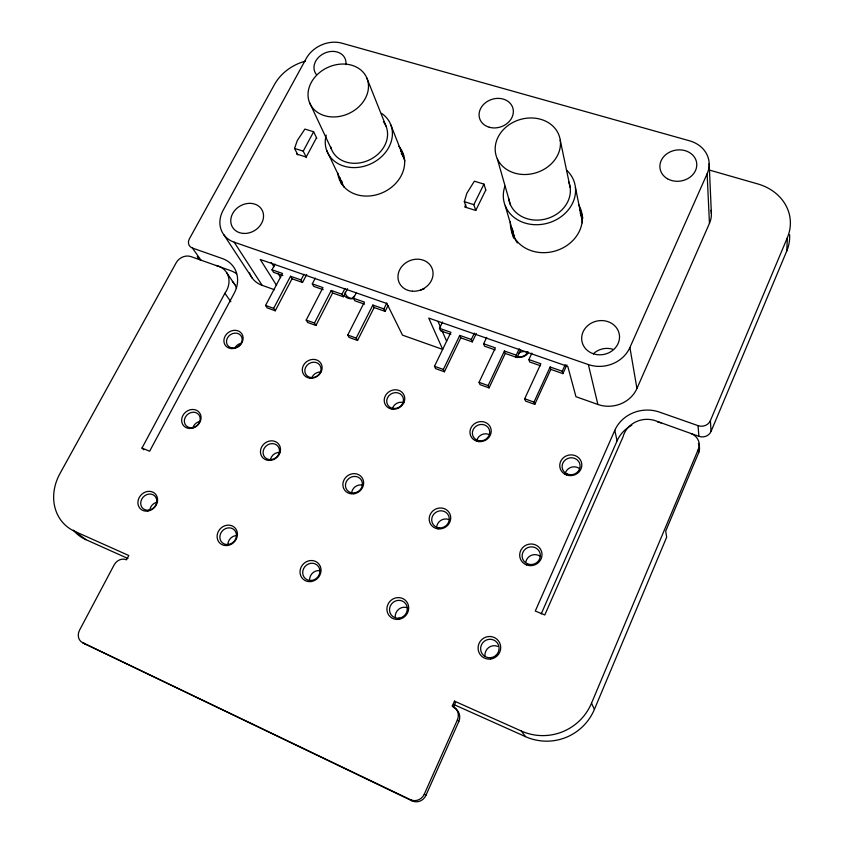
<?xml version="1.0" encoding="UTF-8"?>
<svg xmlns="http://www.w3.org/2000/svg" width="844" height="844" viewBox="0 0 844 844"><rect width="100%" height="100%" fill="white"/><g stroke="black" fill="none" stroke-linecap="round" stroke-linejoin="round"><path stroke-width="1.27" d="M787.41 237.565L710.395 420.628A9.527 8.683 -0.8 0 1 698.041 425.65L659.544 412.125A34.699 32.051 -4.5 0 0 614.78 430.356L535.296 611.024L544.791 614.959L622.999 436.928A24.487 22.63 -4.5 0 1 657.455 421.483L698.916 436.348A9.368 8.556 -0.2 0 0 711.049 431.432L786.745 251.058L787.41 237.565A49.416 42.295 -5 0 0 757.817 183.95L709.646 170.14M525.812 562.209L526.456 560.005A9.02 8.693 -18.7 0 1 540.276 556.375M466.331 207.561L464.327 201.674L466.848 193.265L474.37 181.186L483.95 184.129L485.817 190.122M351.737 492.126L352.444 490.058A8.609 7.923 -37 0 1 361.559 484.962M297.858 154.885L294.556 148.428L297.31 140.505L304.895 129.079L313.63 131.769L316.795 138.332M698.41 443.438A13.177 12.132 -0.5 0 1 698.653 452.732L665.694 531.15L666.676 537.174L594.408 709.371A51.948 51.8 -89.6 0 1 525.527 736.654L453.46 704.36M236.552 273.762A29.983 25.404 -34.5 0 0 230.517 270.607L190.86 256.576A11.394 9.506 -34.7 0 0 176.185 262.769L59.945 473.6A47.496 40.596 -46.8 0 0 74.831 531.393L128.784 555.51L126.516 559.804A9.801 8.524 -50.8 0 0 114.162 564.868L79.558 630.162A10.033 8.672 -55 0 0 82.712 642.759L412.03 800.84A10.94 10.381 -78.5 0 0 425.925 795.343L458.819 721.493L457.385 719.932A10.655 10.307 -68.4 0 0 452.31 705.974L454.483 701.142L521.328 731.031A52.855 52.718 -65.1 0 0 591.507 703.21L698.357 449.24A13.261 12.196 -0.7 0 0 690.772 433.478M276.589 285.43L260.258 259.477L386.868 303.513L402.493 335.142L442.699 349.405L428.731 318.072L567.801 366.433L575.956 396.691L597.869 404.466A29.804 27.082 -10 0 0 636.935 388.504L709.456 223.354A29.086 24.961 -8.2 0 0 711.038 210.346M541.236 613.852L617.091 440.853A34.087 31.587 -3.9 0 1 631.818 425.176M82.712 642.759L410.332 799.658A10.993 10.434 -78.1 0 0 424.3 794.141L457.385 719.932M636.935 388.504L629.909 347.517L707.124 173.801A30.869 26.058 -9.3 0 0 689.464 140.779L341.904 43.181A27.578 22.176 -24.9 0 0 306.267 58.436L223.164 210.24A28.506 23.769 -31 0 0 234.189 242.207L262.167 285.346L274.511 289.724M453.407 707.198L455.57 702.377L454.483 701.142M562.906 373.618L562.241 371.233L550.13 367.003L550.837 369.387L562.906 373.618L566.883 364.914M562.241 371.233L565.237 364.692M531.889 353.098L528.882 359.576L540.856 363.764L524.694 398.758L525.495 401.048L534.769 404.381L533.988 402.103L550.13 367.003M534.769 404.381L550.837 369.387M516.243 355.155L504.406 351.02L505.271 353.436L517.066 357.561L516.243 355.155L519.26 348.709M517.066 357.561L520.569 350.07M486.693 337.389L483.665 343.772L495.365 347.855L479.054 382.321L480.004 384.642L489.056 387.902L488.127 385.592L504.406 351.02M489.056 387.902L505.271 353.436M471.321 339.457L459.769 335.416L460.771 337.853L472.292 341.894L471.321 339.457L474.36 333.106M472.292 341.894L476.332 333.443M460.771 337.853L444.419 371.803L443.353 369.461L459.769 335.416M444.419 371.803L435.588 368.617L434.481 366.275L450.928 332.325L439.492 328.337L442.551 322.049M465.825 204.723L464.717 206.98L475.752 210.462L473.832 204.659L483.95 184.129M475.752 210.462L485.785 190.048M388.061 305.528L385.128 311.373L383.883 308.893L386.826 303.028M357.55 340.47L374.135 307.532L372.858 305.043L356.2 338.085L357.55 340.47L349.121 337.431L347.749 335.036L364.418 302.089L353.509 298.28L356.463 292.467M347.496 288.68L343.371 296.761L341.999 294.25L344.953 288.469M331.217 290.484L332.62 292.995L315.941 325.467L314.464 323.052L331.217 290.484L341.999 294.25M315.941 325.467L307.691 322.492L306.193 320.076L322.967 287.604L312.301 283.879L315.276 278.151M306.699 274.5L302.542 282.466L301.044 279.944L304.03 274.237M275.249 310.792L292.035 278.784L290.515 276.262L273.656 308.355L275.249 310.792L267.2 307.891L265.575 305.444L282.445 273.435L272.011 269.795L275.007 264.151M143.765 449.799L141.982 448.069L224.884 293.279A21.501 18.125 -34.5 0 0 216.929 265.628L216.053 265.491M306.477 157.596L303.228 151.139L313.63 131.769M316.521 137.772L306.203 157.047L296.56 154.009M294.556 148.428L303.228 151.139M464.327 201.674L473.832 204.659M234.189 242.207L588.363 364.566A31.682 28.422 -11.4 0 0 629.909 347.517M290.515 276.262L301.044 279.944M372.858 305.043L383.883 308.893M282.835 275.566L273.593 272.327L272.011 269.795M292.035 278.784L302.542 282.466M323.22 289.703L313.768 286.39L312.301 283.879M332.62 292.995L343.371 296.761M364.513 304.156L354.849 300.781L353.509 298.28M374.135 307.532L385.128 311.373M450.823 334.372L440.568 330.785L439.492 328.337M495.09 349.87L484.593 346.198L483.665 343.772M540.403 365.737L529.663 361.971L528.882 359.576M305.475 61.148A42.633 34.541 -26.1 0 0 274.437 84.579L189.383 238.831A8.155 6.773 -33.6 0 0 192.411 248.041L222.352 258.559A30.458 25.679 -34.5 0 1 234.126 293.353L149.631 451.234L141.982 448.069M265.575 305.444L273.656 308.355M306.193 320.076L314.464 323.052M347.749 335.036L356.2 338.085M434.481 366.275L443.353 369.461M479.054 382.321L488.127 385.592M524.694 398.758L533.988 402.103M74.831 531.393L85.898 539.654L127.94 558.496M410.332 799.658L412.03 800.84M424.3 794.141L425.925 795.343M452.31 705.974L453.777 707.599M521.328 731.031L525.527 736.654M224.884 293.279L230.855 301.741M192.411 248.041L200.967 260.152A8.029 6.71 -33.6 0 1 197.306 256.492M226.73 272.781L234.875 284.66M223.892 234.854L252.324 278.225M271.24 262.431L273.931 266.788M277.971 273.329L280.662 277.697M326.586 150.19L342.179 182.905M591.507 703.21L594.408 709.371M309.495 102.493L331.449 149.177M437.962 321.353L440.515 327.219M442.045 330.732L446.624 341.282M366.855 78.049A31.186 25.32 -24.9 0 1 332.462 116.936A31.186 25.32 -24.9 0 1 315.466 76.487A31.186 25.32 -24.9 0 1 366.855 78.049L385.982 126.062M390.888 125.017L404.139 158.778M505.261 205.83L514.661 237.934A35.121 30.363 -15.8 0 0 517.351 242.966M497.295 158.788L510.462 204.797M588.363 364.566L597.869 404.466M614.78 430.356L617.091 440.853M560.237 140.157A33.064 27.799 -16.9 0 1 514.998 173.199A33.064 27.799 -16.9 0 1 508.236 125.355A33.064 27.799 -16.9 0 1 560.237 140.157L570.143 187.379M575.439 187.526L582.16 220.537A35.121 30.363 -15.8 0 1 582.307 222.816M698.357 449.24L698.653 452.732M698.041 425.65L698.916 436.348M710.395 420.628L711.049 431.432M707.124 173.801L709.456 223.354M709.171 163.588L711.386 213.606M593.501 353.657A18.262 16.521 -10.5 0 1 613.25 349.405M398.874 146.307A34.425 28.791 -24.6 0 1 382.511 192.696A34.425 28.791 -24.6 0 1 337.79 173.073M262.167 285.346A26.955 22.904 -31.1 0 1 249.529 272.939M578.551 204.575A36.334 31.365 -15.9 0 1 553.843 251.375A36.334 31.365 -15.9 0 1 510.398 221.993M316.553 74.736A16.542 13.304 -24.9 0 1 326.322 52.465A16.542 13.304 -24.9 0 1 345.903 64.577M420.164 290.494A17.26 15.203 -23.9 0 1 424.3 288.775M513.679 238.187A36.123 31.228 -15.8 0 1 511.749 227.933M579.543 209.46A36.123 31.228 -15.8 0 1 582.835 218.195M341.567 183.992A34.224 28.685 -24.6 0 1 340.079 177.894M400.837 151.287A34.224 28.685 -24.6 0 1 403.675 155.444M383.408 121.61A29.624 24.508 -24.8 0 1 369.461 159.885A29.624 24.508 -24.8 0 1 330.658 146.74M381.593 113.36A34.562 28.59 -24.8 0 1 387.016 150.316A34.562 28.59 -24.8 0 1 345.544 166.584A34.562 28.59 -24.8 0 1 326.195 135.082M401.28 153.397A33.275 27.894 -24.6 0 1 404.877 161.098M344.246 187.305A33.275 27.894 -24.6 0 1 341.493 180.574M568.582 181.734A31.323 26.776 -16.3 0 1 546.258 218.839A31.323 26.776 -16.3 0 1 508.573 198.087M566.461 170.066A36.535 31.239 -16.3 0 1 547.07 223.333A36.535 31.239 -16.3 0 1 504.923 186.218M513.796 235.444A35.121 30.363 -15.8 0 1 512.825 230.243M580.144 212.846A35.121 30.363 -15.8 0 1 582.022 219.408M85.898 539.654A46.715 40.111 -47 0 1 73.333 530.137M789.625 234.727A48.583 41.757 -4.7 0 1 786.745 251.058M454.663 708.053A10.603 10.265 -69 0 1 458.819 721.493M85.761 644.552A9.991 8.64 -55.1 0 1 83.123 642.442M232.353 281.537A21.163 17.935 -34.5 0 1 236.499 288.363M657.476 421.894A34.087 31.587 -3.9 0 1 661.084 422.96M312.174 376.962A8.271 7.332 -33.1 0 1 320.942 372.067M476.691 440.99A8.651 8.007 -22.5 0 1 488.644 434.312M192.77 428.119A8.282 7.216 -40.9 0 1 200.207 421.356M234.875 347.96A8.102 7.005 -35.6 0 1 241.447 343.244M565.079 474.212A8.894 8.345 -11.9 0 1 579.311 468.431M392.238 409.256A8.451 7.67 -29.1 0 1 403.928 402.725M528.038 351.716A8.662 7.796 -17.8 0 1 516.707 356.39M353.678 298.248A8.25 7.163 -28.1 0 1 345.164 292.267M518.606 353.319A8.535 7.712 -17.6 0 1 526.994 352.011M527.996 353.393A10.603 9.548 -17.8 0 1 515.536 356.885M352.929 297.478A8.134 7.09 -28.1 0 1 354.48 296.065M353.151 298.681A10.096 8.767 -28.1 0 1 344.341 295.611M270.491 459.41A8.44 7.554 -39.5 0 1 280.134 452.426M436.749 526.35A8.799 8.303 -31.8 0 1 448.924 519.556M309.611 580.155A8.82 8.155 -47.1 0 1 309.79 577.94L310.529 575.798A8.82 8.155 -47.1 0 1 319.802 570.607M485.005 655.862A9.189 9.02 -47.2 0 1 485.078 653.488L485.764 651.199A9.189 9.02 -47.2 0 1 497.76 646.399M227.859 544.876A8.651 7.765 -46.9 0 1 235.782 535.592M149.968 509.059A8.482 7.406 -46.6 0 1 157.575 502.117M395.235 617.112A8.999 8.567 -47.3 0 1 407.747 607.891M243.526 233.429A17.102 14.264 -31 0 0 262.811 211.696A17.102 14.264 -31 0 0 235.117 210.05A17.102 14.264 -31 0 0 243.526 233.429M412.442 291.212A17.924 15.625 -24.2 0 0 432.022 268.244A17.924 15.625 -24.2 0 0 402.071 266.208A17.924 15.625 -24.2 0 0 412.442 291.212M667.446 178.749A18.515 15.635 -9.3 0 0 696.68 166.416A18.515 15.635 -9.3 0 0 670.885 151.561A18.515 15.635 -9.3 0 0 667.446 178.749M489.277 127.254A17.407 14.453 -18.4 0 0 513.257 109.952A17.407 14.453 -18.4 0 0 486.102 102.272A17.407 14.453 -18.4 0 0 489.277 127.254M593.427 353.805A19.011 17.049 -11.4 0 0 619.359 334.678A19.011 17.049 -11.4 0 0 589.006 324.602A19.011 17.049 -11.4 0 0 593.427 353.805M191.556 428.383A10.286 8.925 -40.7 0 0 199.68 412.959A10.286 8.925 -40.7 0 0 182.832 415.596A10.286 8.925 -40.7 0 0 191.556 428.383M192.432 427.665A8.398 7.29 -40.7 0 0 199.068 415.069A8.398 7.29 -40.7 0 0 185.311 417.221A8.398 7.29 -40.7 0 0 192.432 427.665M354.491 492.896A8.746 8.018 -36.8 0 0 360.989 479.54A8.746 8.018 -36.8 0 0 346.314 481.681A8.746 8.018 -36.8 0 0 354.491 492.896M353.952 493.793A10.708 9.812 -36.8 0 0 361.897 477.44A10.708 9.812 -36.8 0 0 343.93 480.067A10.708 9.812 -36.8 0 0 353.952 493.793M311.257 377.595A8.398 7.406 -33 0 0 320.636 366.686A8.398 7.406 -33 0 0 306.878 365.452A8.398 7.406 -33 0 0 311.257 377.595M310.17 378.217A10.276 9.062 -33 0 0 321.648 364.872A10.276 9.062 -33 0 0 304.811 363.363A10.276 9.062 -33 0 0 310.17 378.217M479.656 440.821A8.788 8.113 -22.7 0 0 489.172 429.311A8.788 8.113 -22.7 0 0 474.307 427.834A8.788 8.113 -22.7 0 0 479.656 440.821M478.886 441.623A10.761 9.928 -22.7 0 0 490.533 427.518A10.761 9.928 -22.7 0 0 472.345 425.724A10.761 9.928 -22.7 0 0 478.886 441.623M231.319 348.593A10.065 8.662 -35.5 0 0 242.713 335.596A10.065 8.662 -35.5 0 0 226.487 334.213A10.065 8.662 -35.5 0 0 231.319 348.593M232.543 348.034A8.229 7.079 -35.5 0 0 241.848 337.421A8.229 7.079 -35.5 0 0 228.597 336.281A8.229 7.079 -35.5 0 0 232.543 348.034M567.59 474.17A9.041 8.461 -12.4 0 0 580.039 464.97A9.041 8.461 -12.4 0 0 565.649 459.642A9.041 8.461 -12.4 0 0 567.59 474.17M566.503 474.95A11.067 10.35 -12.5 0 0 581.738 463.683A11.067 10.35 -12.5 0 0 564.119 457.163A11.067 10.35 -12.5 0 0 566.503 474.95M527.595 563.897A9.168 8.82 -19.3 0 0 540.297 554.466A9.168 8.82 -19.3 0 0 525.801 548.706A9.168 8.82 -19.3 0 0 527.595 563.897M526.403 564.879A11.225 10.793 -19.3 0 0 541.953 553.326A11.225 10.793 -19.3 0 0 524.187 546.29A11.225 10.793 -19.3 0 0 526.403 564.879M393.547 408.496A8.577 7.754 -29.1 0 0 402.989 397.292A8.577 7.754 -29.1 0 0 388.704 395.941A8.577 7.754 -29.1 0 0 393.547 408.496M392.608 409.203A10.508 9.484 -29.1 0 0 404.171 395.477A10.508 9.484 -29.1 0 0 386.679 393.842A10.508 9.484 -29.1 0 0 392.608 409.203M271.631 459.547A8.567 7.638 -39.3 0 0 278.203 446.571A8.567 7.638 -39.3 0 0 263.993 448.723A8.567 7.638 -39.3 0 0 271.631 459.547M270.913 460.349A10.487 9.358 -39.3 0 0 278.953 444.471A10.487 9.358 -39.3 0 0 261.566 447.109A10.487 9.358 -39.3 0 0 270.913 460.349M438.986 527.859A8.936 8.419 -31.7 0 0 448.744 515.979A8.936 8.419 -31.7 0 0 433.732 514.239A8.936 8.419 -31.7 0 0 438.986 527.859M438.11 528.871A10.94 10.297 -31.7 0 0 450.063 514.312A10.94 10.297 -31.7 0 0 431.674 512.192A10.94 10.297 -31.7 0 0 438.11 528.871M311.763 580.44A8.957 8.261 -46.6 0 0 318.494 566.588A8.957 8.261 -46.6 0 0 303.618 568.613A8.957 8.261 -46.6 0 0 311.763 580.44M490.818 657.687A9.347 9.147 -45.5 0 0 497.348 642.928A9.347 9.147 -45.5 0 0 481.418 644.911A9.347 9.147 -45.5 0 0 490.818 657.687M227.585 545.488A10.75 9.622 -46.5 0 0 235.919 529.04A10.75 9.622 -46.5 0 0 218.301 531.551A10.75 9.622 -46.5 0 0 227.585 545.488M228.407 544.475A8.778 7.86 -46.5 0 0 235.223 531.045A8.778 7.86 -46.5 0 0 220.833 533.091A8.778 7.86 -46.5 0 0 228.407 544.475M490.564 659.048A11.436 11.204 -45.3 0 0 498.551 640.965A11.436 11.204 -45.3 0 0 479.054 643.413A11.436 11.204 -45.3 0 0 490.564 659.048M148.818 510.135A8.609 7.49 -46.4 0 0 155.686 497.095A8.609 7.49 -46.4 0 0 141.75 499.152A8.609 7.49 -46.4 0 0 148.818 510.135M147.827 511.053A10.539 9.168 -46.4 0 0 156.235 495.08A10.539 9.168 -46.4 0 0 139.186 497.601A10.539 9.168 -46.4 0 0 147.827 511.053M311.109 581.558A10.972 10.107 -46.6 0 0 319.338 564.594A10.972 10.107 -46.6 0 0 301.139 567.094A10.972 10.107 -46.6 0 0 311.109 581.558M398.663 619.359A11.204 10.634 -46.5 0 0 406.787 601.856A11.204 10.634 -46.5 0 0 387.955 604.336A11.204 10.634 -46.5 0 0 398.663 619.359M399.128 618.135A9.147 8.683 -46.6 0 0 405.764 603.84A9.147 8.683 -46.6 0 0 390.382 605.844A9.147 8.683 -46.6 0 0 399.128 618.135"/></g></svg>
